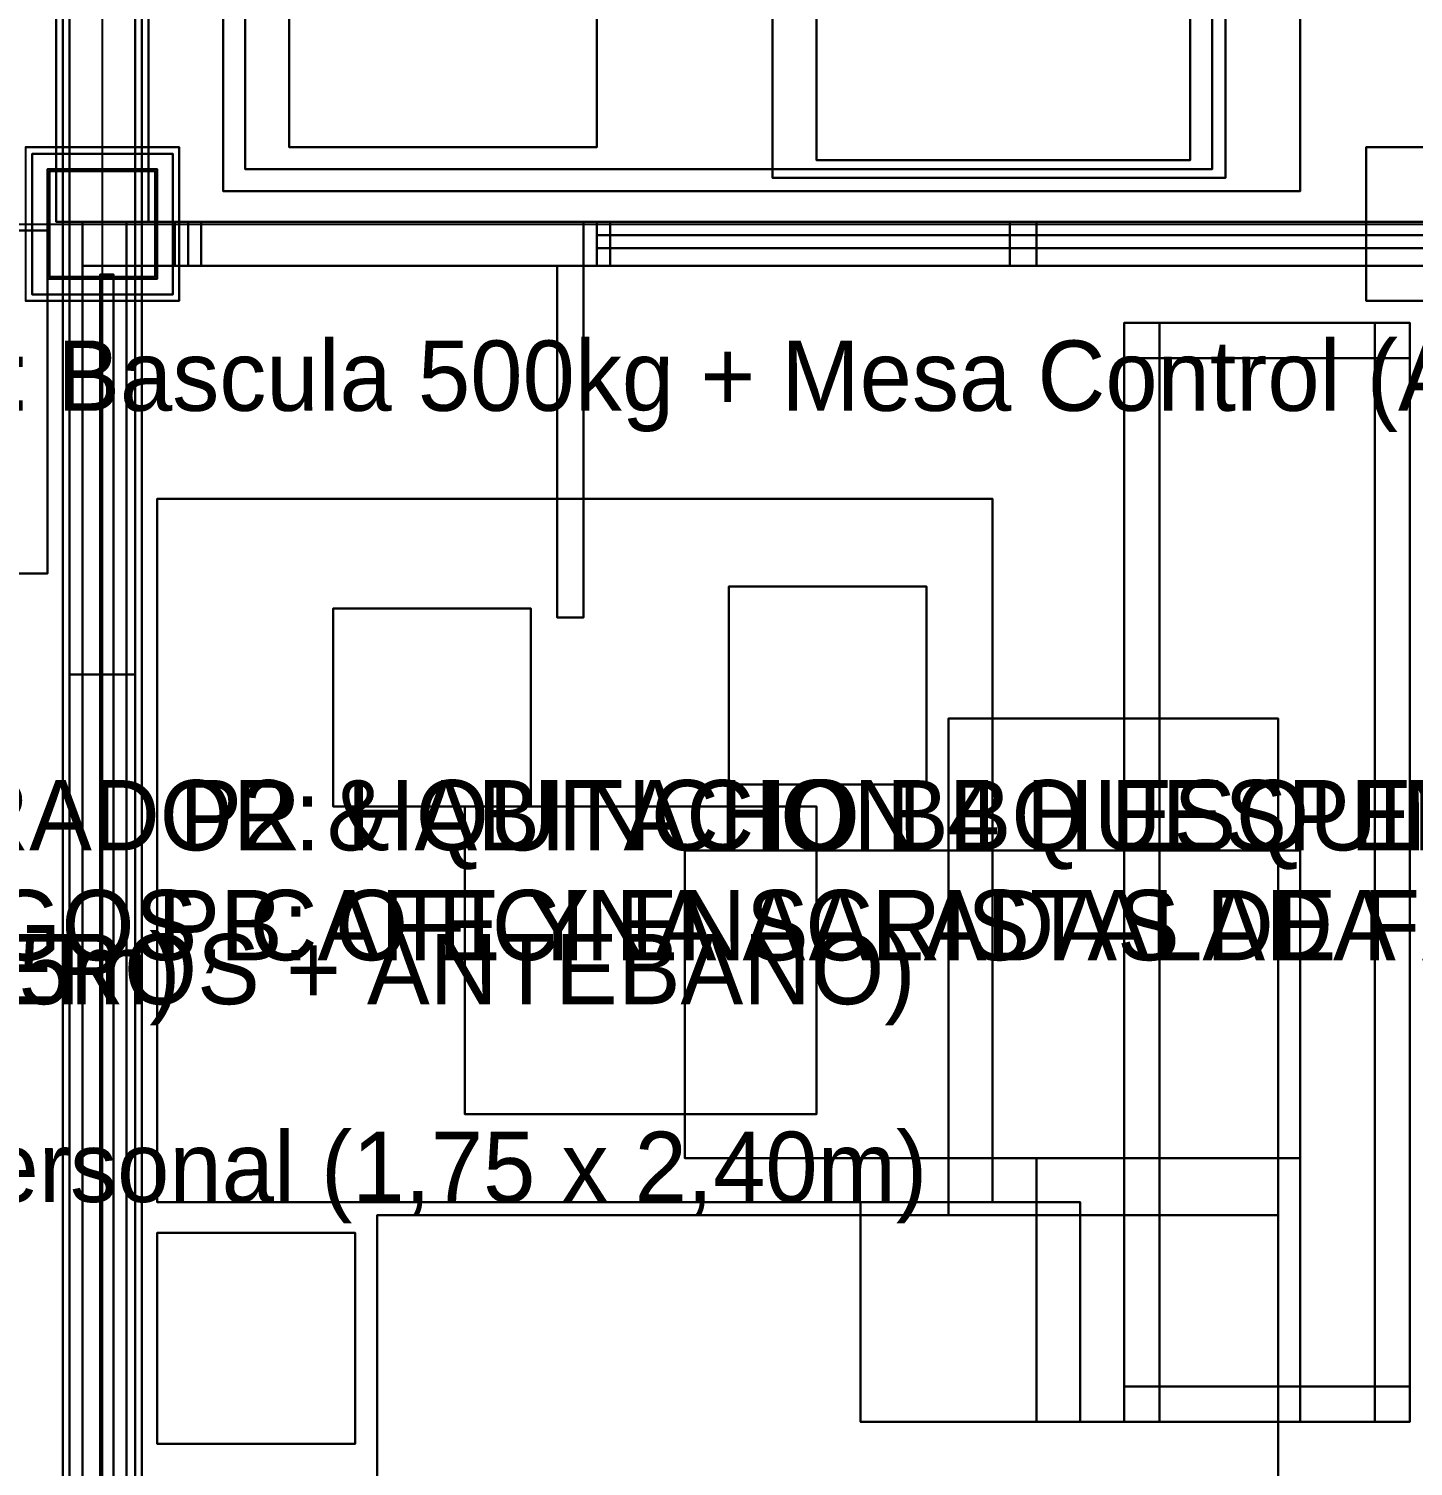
# Model space of a CAD drawing. Header units: metres. Extents: x -1 to 116, y -1 to 42.
# Drawn here: x 5.758 to 8.907, y 3.749 to 7.019 of the extents above; entities that cross this region are included whole.
import ezdxf

# ---------------------------------------------------------------- set-up
doc = ezdxf.new("R2010")
doc.units = ezdxf.units.M
for name, color, linetype in [('CARPINTERIA_RUSTICA_3D', 8, 'CONTINUOUS'), ('COLUMNAS_3D', 1, 'CONTINUOUS'), ('CUBIERTA_CHALET_3D', 9, 'CONTINUOUS'), ('EJES_ESTRUCTURALES', 1, 'CONTINUOUS'), ('LOSA_PISO_3D', 8, 'CONTINUOUS'), ('P2_COLUMNAS_3D', 1, 'CONTINUOUS'), ('P2_LOSA_PISO_3D', 8, 'CONTINUOUS'), ('P2_MOBILIARIO_SOCIAL_3D', 34, 'CONTINUOUS'), ('P2_MUROS_INT_3D', 6, 'CONTINUOUS'), ('P2_ROTULOS', 6, 'CONTINUOUS'), ('P3_COLUMNAS_METAL_NEGRO_3D', 8, 'CONTINUOUS'), ('P3_LOSA_STEELDECK_3D', 8, 'CONTINUOUS'), ('P3_MOBILIARIO_PRIVADO_3D', 34, 'CONTINUOUS'), ('P3_ROTULOS', 5, 'CONTINUOUS'), ('PB_MOBILIARIO_COMERCIAL_3D', 34, 'CONTINUOUS'), ('PB_MOBILIARIO_OFICINA_3D', 34, 'CONTINUOUS'), ('PB_TIMBER_FRAME_3D', 30, 'CONTINUOUS'), ('ROTULOS_TEXTO', 2, 'CONTINUOUS'), ('SOTANO_BODEGA_EQUIP_3D', 7, 'CONTINUOUS'), ('SOTANO_COLUMNAS_3D', 1, 'CONTINUOUS'), ('SOTANO_LOSA_3D', 8, 'CONTINUOUS'), ('SOTANO_ROTULOS', 4, 'CONTINUOUS')]:
    doc.layers.add(name, color=color, linetype=linetype)

msp = doc.modelspace()

# ---------------------------------------------------------------- linework, layer by layer
at = {"layer": 'CARPINTERIA_RUSTICA_3D', "color": 4}
for points in [[(7.05, 6.52, 0.9), (8.98, 6.52, 0.9), (8.98, 6.55, 0.9), (7.05, 6.55, 0.9)], [(7.05, 6.52, 2.2), (8.98, 6.52, 2.2), (8.98, 6.55, 2.2), (7.05, 6.55, 2.2)], [(7.05, 6.55, 0.9), (8.98, 6.55, 0.9), (8.98, 6.55, 2.2), (7.05, 6.55, 2.2)], [(7.05, 6.52, 0.9), (7.05, 6.55, 0.9), (7.05, 6.55, 2.2), (7.05, 6.52, 2.2)], [(7.05, 6.52, 0.9), (8.98, 6.52, 0.9), (8.98, 6.52, 2.2), (7.05, 6.52, 2.2)], [(6.96, 5.68, 0.03), (7.02, 5.68, 0.03), (7.02, 6.48, 0.03), (6.96, 6.48, 0.03)], [(6.96, 5.68, 2.16), (7.02, 5.68, 2.16), (7.02, 6.48, 2.16), (6.96, 6.48, 2.16)], [(6.96, 6.48, 0.03), (7.02, 6.48, 0.03), (7.02, 6.48, 2.16), (6.96, 6.48, 2.16)], [(6.96, 5.68, 0.03), (6.96, 6.48, 0.03), (6.96, 6.48, 2.16), (6.96, 5.68, 2.16)], [(7.02, 5.68, 0.03), (7.02, 6.48, 0.03), (7.02, 6.48, 2.16), (7.02, 5.68, 2.16)], [(5.92, 3.2, 0.9), (5.95, 3.2, 0.9), (5.95, 6.46, 0.9), (5.92, 6.46, 0.9)], [(5.92, 3.2, 2.2), (5.95, 3.2, 2.2), (5.95, 6.46, 2.2), (5.92, 6.46, 2.2)], [(5.92, 6.46, 0.9), (5.95, 6.46, 0.9), (5.95, 6.46, 2.2), (5.92, 6.46, 2.2)], [(5.92, 3.2, 0.9), (5.92, 6.46, 0.9), (5.92, 6.46, 2.2), (5.92, 3.2, 2.2)], [(5.95, 3.2, 0.9), (5.95, 6.46, 0.9), (5.95, 6.46, 2.2), (5.95, 3.2, 2.2)], [(6.96, 5.68, 0.03), (7.02, 5.68, 0.03), (7.02, 5.68, 2.16), (6.96, 5.68, 2.16)]]:
    msp.add_3dface(points, dxfattribs=at)
at = {"layer": 'COLUMNAS_3D', "color": 1}
for points in [[(5.8, 6.45), (6.05, 6.45), (6.05, 6.7), (5.8, 6.7)], [(5.8, 6.45, 2.85), (6.05, 6.45, 2.85), (6.05, 6.7, 2.85), (5.8, 6.7, 2.85)], [(5.8, 6.7), (6.05, 6.7), (6.05, 6.7, 2.85), (5.8, 6.7, 2.85)], [(5.8, 6.45), (5.8, 6.7), (5.8, 6.7, 2.85), (5.8, 6.45, 2.85)], [(6.05, 6.45), (6.05, 6.7), (6.05, 6.7, 2.85), (6.05, 6.45, 2.85)], [(5.8, 6.45), (6.05, 6.45), (6.05, 6.45, 2.85), (5.8, 6.45, 2.85)]]:
    msp.add_3dface(points, dxfattribs=at)
at = {"layer": 'CUBIERTA_CHALET_3D', "color": 9}
for points in [[(5.55, 2, 11.262), (10.1, 2, 8.4189), (10.1, 24.71, 8.4189), (5.55, 24.71, 11.262)], [(5.55, 2, 11.442), (10.1, 2, 8.5989), (10.1, 24.71, 8.5989), (5.55, 24.71, 11.442)]]:
    msp.add_3dface(points, dxfattribs=at)
at = {"layer": 'EJES_ESTRUCTURALES', "color": 1}
for p, q in [((5.925, 1.8), (5.925, 25.51)), ((-0.6, 6.575), (10.4, 6.575))]:
    msp.add_line(p, q, dxfattribs=at)
at = {"layer": 'LOSA_PISO_3D', "color": 8}
for points in [[(0.15, 3, -0.15), (9.15, 3, -0.15), (9.15, 7.4, -0.15), (0.15, 7.4, -0.15)], [(0.15, 3), (9.15, 3), (9.15, 7.4), (0.15, 7.4)]]:
    msp.add_3dface(points, dxfattribs=at)
at = {"layer": 'P2_COLUMNAS_3D', "color": 1}
for points in [[(5.8, 6.45, 3), (6.05, 6.45, 3), (6.05, 6.7, 3), (5.8, 6.7, 3)], [(5.8, 6.45, 5.85), (6.05, 6.45, 5.85), (6.05, 6.7, 5.85), (5.8, 6.7, 5.85)], [(5.8, 6.7, 3), (6.05, 6.7, 3), (6.05, 6.7, 5.85), (5.8, 6.7, 5.85)], [(5.8, 6.45, 3), (5.8, 6.7, 3), (5.8, 6.7, 5.85), (5.8, 6.45, 5.85)], [(6.05, 6.45, 3), (6.05, 6.7, 3), (6.05, 6.7, 5.85), (6.05, 6.45, 5.85)], [(5.8, 6.45, 3), (6.05, 6.45, 3), (6.05, 6.45, 5.85), (5.8, 6.45, 5.85)]]:
    msp.add_3dface(points, dxfattribs=at)
at = {"layer": 'P2_LOSA_PISO_3D', "color": 8}
for points in [[(0.15, 3, 2.85), (9.15, 3, 2.85), (9.15, 7.4, 2.85), (0.15, 7.4, 2.85)], [(0.15, 3, 3), (9.15, 3, 3), (9.15, 7.4, 3), (0.15, 7.4, 3)]]:
    msp.add_3dface(points, dxfattribs=at)
at = {"layer": 'P2_MOBILIARIO_SOCIAL_3D', "color": 34}
for points in [[(6.25, 6.7, 3), (8.45, 6.7, 3), (8.45, 7.28, 3), (6.25, 7.28, 3)], [(6.25, 6.7, 5.25), (8.45, 6.7, 5.25), (8.45, 7.28, 5.25), (6.25, 7.28, 5.25)], [(6.25, 6.7, 3), (6.25, 7.28, 3), (6.25, 7.28, 5.25), (6.25, 6.7, 5.25)], [(8.45, 6.7, 3), (8.45, 7.28, 3), (8.45, 7.28, 5.25), (8.45, 6.7, 5.25)], [(6.25, 6.7, 3), (8.45, 6.7, 3), (8.45, 6.7, 5.25), (6.25, 6.7, 5.25)], [(6.05, 4.35, 3), (7.95, 4.35, 3), (7.95, 5.95, 3), (6.05, 5.95, 3)], [(6.05, 4.35, 3.56), (7.95, 4.35, 3.56), (7.95, 5.95, 3.56), (6.05, 5.95, 3.56)], [(6.05, 5.95, 3), (7.95, 5.95, 3), (7.95, 5.95, 3.56), (6.05, 5.95, 3.56)], [(6.05, 4.35, 3), (6.05, 5.95, 3), (6.05, 5.95, 3.56), (6.05, 4.35, 3.56)], [(7.95, 4.35, 3), (7.95, 5.95, 3), (7.95, 5.95, 3.56), (7.95, 4.35, 3.56)], [(6.05, 4.35, 3), (7.95, 4.35, 3), (7.95, 4.35, 3.56), (6.05, 4.35, 3.56)], [(6.05, 3.8, 3), (6.5, 3.8, 3), (6.5, 4.28, 3), (6.05, 4.28, 3)], [(6.05, 3.8, 3.52), (6.5, 3.8, 3.52), (6.5, 4.28, 3.52), (6.05, 4.28, 3.52)], [(6.05, 4.28, 3), (6.5, 4.28, 3), (6.5, 4.28, 3.52), (6.05, 4.28, 3.52)], [(6.05, 3.8, 3), (6.05, 4.28, 3), (6.05, 4.28, 3.52), (6.05, 3.8, 3.52)], [(6.5, 3.8, 3), (6.5, 4.28, 3), (6.5, 4.28, 3.52), (6.5, 3.8, 3.52)], [(6.05, 3.8, 3), (6.5, 3.8, 3), (6.5, 3.8, 3.52), (6.05, 3.8, 3.52)]]:
    msp.add_3dface(points, dxfattribs=at)
at = {"layer": 'P2_MUROS_INT_3D', "color": 6}
for points in [[(5.85, 6.4, 3), (6, 6.4, 3), (6, 8.25, 3), (5.85, 8.25, 3)], [(5.85, 6.4, 5.85), (6, 6.4, 5.85), (6, 8.25, 5.85), (5.85, 8.25, 5.85)], [(5.85, 6.4, 3), (5.85, 8.25, 3), (5.85, 8.25, 5.85), (5.85, 6.4, 5.85)], [(6, 6.4, 3), (6, 8.25, 3), (6, 8.25, 5.85), (6, 6.4, 5.85)], [(5.85, 5.55, 5.1), (6, 5.55, 5.1), (6, 6.4, 5.1), (5.85, 6.4, 5.1)], [(5.85, 5.55, 5.85), (6, 5.55, 5.85), (6, 6.4, 5.85), (5.85, 6.4, 5.85)], [(5.85, 6.4, 5.1), (6, 6.4, 5.1), (6, 6.4, 5.85), (5.85, 6.4, 5.85)], [(5.85, 5.55, 5.1), (5.85, 6.4, 5.1), (5.85, 6.4, 5.85), (5.85, 5.55, 5.85)], [(5.85, 6.4, 3), (6, 6.4, 3), (6, 6.4, 5.85), (5.85, 6.4, 5.85)], [(6, 5.55, 5.1), (6, 6.4, 5.1), (6, 6.4, 5.85), (6, 5.55, 5.85)], [(5.85, 3.15, 3), (6, 3.15, 3), (6, 5.55, 3), (5.85, 5.55, 3)], [(5.85, 3.15, 5.85), (6, 3.15, 5.85), (6, 5.55, 5.85), (5.85, 5.55, 5.85)], [(5.85, 5.55, 3), (6, 5.55, 3), (6, 5.55, 5.85), (5.85, 5.55, 5.85)], [(5.85, 3.15, 3), (5.85, 5.55, 3), (5.85, 5.55, 5.85), (5.85, 3.15, 5.85)], [(5.85, 5.55, 5.1), (6, 5.55, 5.1), (6, 5.55, 5.85), (5.85, 5.55, 5.85)], [(6, 3.15, 3), (6, 5.55, 3), (6, 5.55, 5.85), (6, 3.15, 5.85)]]:
    msp.add_3dface(points, dxfattribs=at)
at = {"layer": 'P3_COLUMNAS_METAL_NEGRO_3D', "color": 8}
for points in [[(5.835, 3.15, 5.8), (6.015, 3.15, 5.8), (6.015, 24.71, 5.8), (5.835, 24.71, 5.8)], [(5.835, 3.15, 5.85), (6.015, 3.15, 5.85), (6.015, 24.71, 5.85), (5.835, 24.71, 5.85)], [(5.835, 3.15, 5.8), (5.835, 24.71, 5.8), (5.835, 24.71, 5.85), (5.835, 3.15, 5.85)], [(6.015, 3.15, 5.8), (6.015, 24.71, 5.8), (6.015, 24.71, 5.85), (6.015, 3.15, 5.85)], [(5.765, 6.415, 6), (6.085, 6.415, 6), (6.085, 6.735, 6), (5.765, 6.735, 6)], [(5.765, 6.415, 6.03), (6.085, 6.415, 6.03), (6.085, 6.735, 6.03), (5.765, 6.735, 6.03)], [(5.765, 6.735, 6), (6.085, 6.735, 6), (6.085, 6.735, 6.03), (5.765, 6.735, 6.03)], [(5.765, 6.415, 6), (5.765, 6.735, 6), (5.765, 6.735, 6.03), (5.765, 6.415, 6.03)], [(6.085, 6.415, 6), (6.085, 6.735, 6), (6.085, 6.735, 6.03), (6.085, 6.415, 6.03)], [(5.805, 6.455, 6), (6.045, 6.455, 6), (6.045, 6.695, 6), (5.805, 6.695, 6)], [(5.805, 6.455, 8.85), (6.045, 6.455, 8.85), (6.045, 6.695, 8.85), (5.805, 6.695, 8.85)], [(5.805, 6.695, 6), (6.045, 6.695, 6), (6.045, 6.695, 8.85), (5.805, 6.695, 8.85)], [(5.805, 6.455, 6), (5.805, 6.695, 6), (5.805, 6.695, 8.85), (5.805, 6.455, 8.85)], [(6.045, 6.455, 6), (6.045, 6.695, 6), (6.045, 6.695, 8.85), (6.045, 6.455, 8.85)], [(5.805, 6.455, 6), (6.045, 6.455, 6), (6.045, 6.455, 8.85), (5.805, 6.455, 8.85)], [(5.765, 6.415, 6), (6.085, 6.415, 6), (6.085, 6.415, 6.03), (5.765, 6.415, 6.03)]]:
    msp.add_3dface(points, dxfattribs=at)
at = {"layer": 'P3_LOSA_STEELDECK_3D', "color": 8}
for points in [[(0.15, 3, 5.85), (9.15, 3, 5.85), (9.15, 7.4, 5.85), (0.15, 7.4, 5.85)], [(0.15, 3, 6), (9.15, 3, 6), (9.15, 7.4, 6), (0.15, 7.4, 6)]]:
    msp.add_3dface(points, dxfattribs=at)
at = {"layer": 'P3_MOBILIARIO_PRIVADO_3D', "color": 8}
for points in [[(6.2, 6.65, 6), (8.65, 6.65, 6), (8.65, 7.28, 6), (6.2, 7.28, 6)], [(6.2, 6.65, 6.92), (8.65, 6.65, 6.92), (8.65, 7.28, 6.92), (6.2, 7.28, 6.92)], [(6.2, 6.65, 6), (6.2, 7.28, 6), (6.2, 7.28, 6.92), (6.2, 6.65, 6.92)], [(8.65, 6.65, 6), (8.65, 7.28, 6), (8.65, 7.28, 6.92), (8.65, 6.65, 6.92)], [(7.45, 6.68, 6.92), (8.48, 6.68, 6.92), (8.48, 7.25, 6.92), (7.45, 7.25, 6.92)], [(7.45, 6.68, 7.15), (8.48, 6.68, 7.15), (8.48, 7.25, 7.15), (7.45, 7.25, 7.15)], [(7.45, 6.68, 6.92), (7.45, 7.25, 6.92), (7.45, 7.25, 7.15), (7.45, 6.68, 7.15)], [(7.55, 6.72, 7.85), (8.4, 6.72, 7.85), (8.4, 7.26, 7.85), (7.55, 7.26, 7.85)], [(7.55, 6.72, 8.45), (8.4, 6.72, 8.45), (8.4, 7.26, 8.45), (7.55, 7.26, 8.45)], [(7.55, 6.72, 7.85), (7.55, 7.26, 7.85), (7.55, 7.26, 8.45), (7.55, 6.72, 8.45)], [(8.4, 6.72, 7.85), (8.4, 7.26, 7.85), (8.4, 7.26, 8.45), (8.4, 6.72, 8.45)], [(8.48, 6.68, 6.92), (8.48, 7.25, 6.92), (8.48, 7.25, 7.15), (8.48, 6.68, 7.15)], [(7.55, 6.72, 7.85), (8.4, 6.72, 7.85), (8.4, 6.72, 8.45), (7.55, 6.72, 8.45)], [(7.45, 6.68, 6.92), (8.48, 6.68, 6.92), (8.48, 6.68, 7.15), (7.45, 6.68, 7.15)], [(6.2, 6.65, 6), (8.65, 6.65, 6), (8.65, 6.65, 6.92), (6.2, 6.65, 6.92)]]:
    msp.add_3dface(points, dxfattribs=at)
at = {"layer": 'P3_MOBILIARIO_PRIVADO_3D', "color": 7}
for points in [[(6.35, 6.75, 6.92), (7.05, 6.75, 6.92), (7.05, 7.18, 6.92), (6.35, 7.18, 6.92)], [(6.35, 6.75, 6.96), (7.05, 6.75, 6.96), (7.05, 7.18, 6.96), (6.35, 7.18, 6.96)], [(6.35, 6.75, 6.92), (6.35, 7.18, 6.92), (6.35, 7.18, 6.96), (6.35, 6.75, 6.96)], [(7.05, 6.75, 6.92), (7.05, 7.18, 6.92), (7.05, 7.18, 6.96), (7.05, 6.75, 6.96)], [(6.35, 6.75, 6.92), (7.05, 6.75, 6.92), (7.05, 6.75, 6.96), (6.35, 6.75, 6.96)]]:
    msp.add_3dface(points, dxfattribs=at)
at = {"layer": 'P3_MOBILIARIO_PRIVADO_3D', "color": 30}
for points in [[(7.85, 4.32, 6), (8.6, 4.32, 6), (8.6, 5.45, 6), (7.85, 5.45, 6)], [(7.85, 4.32, 6.42), (8.6, 4.32, 6.42), (8.6, 5.45, 6.42), (7.85, 5.45, 6.42)], [(7.85, 5.45, 6), (8.6, 5.45, 6), (8.6, 5.45, 6.42), (7.85, 5.45, 6.42)], [(7.85, 4.32, 6), (7.85, 5.45, 6), (7.85, 5.45, 6.42), (7.85, 4.32, 6.42)], [(8.6, 4.32, 6), (8.6, 5.45, 6), (8.6, 5.45, 6.42), (8.6, 4.32, 6.42)], [(6.55, 3.55, 6), (8.6, 3.55, 6), (8.6, 4.32, 6), (6.55, 4.32, 6)], [(6.55, 3.55, 6.42), (8.6, 3.55, 6.42), (8.6, 4.32, 6.42), (6.55, 4.32, 6.42)], [(6.55, 4.32, 6), (8.6, 4.32, 6), (8.6, 4.32, 6.42), (6.55, 4.32, 6.42)], [(6.55, 3.55, 6), (6.55, 4.32, 6), (6.55, 4.32, 6.42), (6.55, 3.55, 6.42)], [(7.85, 4.32, 6), (8.6, 4.32, 6), (8.6, 4.32, 6.42), (7.85, 4.32, 6.42)], [(8.6, 3.55, 6), (8.6, 4.32, 6), (8.6, 4.32, 6.42), (8.6, 3.55, 6.42)]]:
    msp.add_3dface(points, dxfattribs=at)
at = {"layer": 'P3_MOBILIARIO_PRIVADO_3D', "color": 34}
for points in [[(6.75, 4.55, 6), (7.55, 4.55, 6), (7.55, 5.25, 6), (6.75, 5.25, 6)], [(6.75, 4.55, 6.38), (7.55, 4.55, 6.38), (7.55, 5.25, 6.38), (6.75, 5.25, 6.38)], [(6.75, 5.25, 6), (7.55, 5.25, 6), (7.55, 5.25, 6.38), (6.75, 5.25, 6.38)], [(6.75, 4.55, 6), (6.75, 5.25, 6), (6.75, 5.25, 6.38), (6.75, 4.55, 6.38)], [(7.55, 4.55, 6), (7.55, 5.25, 6), (7.55, 5.25, 6.38), (7.55, 4.55, 6.38)], [(6.75, 4.55, 6), (7.55, 4.55, 6), (7.55, 4.55, 6.38), (6.75, 4.55, 6.38)]]:
    msp.add_3dface(points, dxfattribs=at)
at = {"layer": 'PB_MOBILIARIO_COMERCIAL_3D', "color": 34}
for points in [[(3.55, 5.78, 0.95), (5.8, 5.78, 0.95), (5.8, 6.56, 0.95), (3.55, 6.56, 0.95)], [(3.55, 5.78, 1.04), (5.8, 5.78, 1.04), (5.8, 6.56, 1.04), (3.55, 6.56, 1.04)], [(3.55, 6.56, 0.95), (5.8, 6.56, 0.95), (5.8, 6.56, 1.04), (3.55, 6.56, 1.04)], [(5.8, 5.78, 0.95), (5.8, 6.56, 0.95), (5.8, 6.56, 1.04), (5.8, 5.78, 1.04)], [(3.55, 5.78, 0.95), (5.8, 5.78, 0.95), (5.8, 5.78, 1.04), (3.55, 5.78, 1.04)]]:
    msp.add_3dface(points, dxfattribs=at)
at = {"layer": 'PB_MOBILIARIO_OFICINA_3D', "color": 34}
for points in [[(5.88, 6.48), (6.12, 6.48), (6.12, 6.58), (5.88, 6.58)], [(5.88, 6.48, 0.9), (6.12, 6.48, 0.9), (6.12, 6.58, 0.9), (5.88, 6.58, 0.9)], [(5.88, 6.58), (6.12, 6.58), (6.12, 6.58, 0.9), (5.88, 6.58, 0.9)], [(5.88, 6.48), (5.88, 6.58), (5.88, 6.58, 0.9), (5.88, 6.48, 0.9)], [(6.12, 6.48), (6.12, 6.58), (6.12, 6.58, 0.9), (6.12, 6.48, 0.9)], [(7.05, 6.48), (9, 6.48), (9, 6.58), (7.05, 6.58)], [(7.05, 6.48, 0.9), (9, 6.48, 0.9), (9, 6.58, 0.9), (7.05, 6.58, 0.9)], [(7.05, 6.58), (9, 6.58), (9, 6.58, 0.9), (7.05, 6.58, 0.9)], [(7.05, 6.48), (7.05, 6.58), (7.05, 6.58, 0.9), (7.05, 6.48, 0.9)], [(5.88, 6.48), (6.12, 6.48), (6.12, 6.48, 0.9), (5.88, 6.48, 0.9)], [(5.88, 3.15), (5.98, 3.15), (5.98, 6.48), (5.88, 6.48)], [(5.88, 3.15, 0.9), (5.98, 3.15, 0.9), (5.98, 6.48, 0.9), (5.88, 6.48, 0.9)], [(5.88, 6.48), (5.98, 6.48), (5.98, 6.48, 0.9), (5.88, 6.48, 0.9)], [(5.88, 3.15), (5.88, 6.48), (5.88, 6.48, 0.9), (5.88, 3.15, 0.9)], [(5.98, 3.15), (5.98, 6.48), (5.98, 6.48, 0.9), (5.98, 3.15, 0.9)], [(7.05, 6.48), (9, 6.48), (9, 6.48, 0.9), (7.05, 6.48, 0.9)], [(7.25, 4.45), (8.65, 4.45), (8.65, 5.15), (7.25, 5.15)], [(7.25, 4.45, 0.76), (8.65, 4.45, 0.76), (8.65, 5.15, 0.76), (7.25, 5.15, 0.76)], [(7.25, 5.15), (8.65, 5.15), (8.65, 5.15, 0.76), (7.25, 5.15, 0.76)], [(7.25, 4.45), (7.25, 5.15), (7.25, 5.15, 0.76), (7.25, 4.45, 0.76)], [(8.65, 4.45), (8.65, 5.15), (8.65, 5.15, 0.76), (8.65, 4.45, 0.76)], [(7.25, 4.45), (8.65, 4.45), (8.65, 4.45, 0.76), (7.25, 4.45, 0.76)], [(8.05, 3.85), (8.65, 3.85), (8.65, 4.45), (8.05, 4.45)], [(8.05, 3.85, 0.76), (8.65, 3.85, 0.76), (8.65, 4.45, 0.76), (8.05, 4.45, 0.76)], [(8.05, 4.45), (8.65, 4.45), (8.65, 4.45, 0.76), (8.05, 4.45, 0.76)], [(8.05, 3.85), (8.05, 4.45), (8.05, 4.45, 0.76), (8.05, 3.85, 0.76)], [(8.65, 3.85), (8.65, 4.45), (8.65, 4.45, 0.76), (8.65, 3.85, 0.76)], [(8.05, 3.85), (8.65, 3.85), (8.65, 3.85, 0.76), (8.05, 3.85, 0.76)]]:
    msp.add_3dface(points, dxfattribs=at)
at = {"layer": 'PB_MOBILIARIO_OFICINA_3D', "color": 8}
for points in [[(5.88, 6.48, 2.2), (9, 6.48, 2.2), (9, 6.58, 2.2), (5.88, 6.58, 2.2)], [(5.88, 6.48, 2.85), (9, 6.48, 2.85), (9, 6.58, 2.85), (5.88, 6.58, 2.85)], [(5.88, 6.58, 2.2), (9, 6.58, 2.2), (9, 6.58, 2.85), (5.88, 6.58, 2.85)], [(5.88, 6.48, 2.2), (5.88, 6.58, 2.2), (5.88, 6.58, 2.85), (5.88, 6.48, 2.85)], [(5.88, 3.15, 2.2), (5.98, 3.15, 2.2), (5.98, 6.58, 2.2), (5.88, 6.58, 2.2)], [(5.88, 3.15, 2.85), (5.98, 3.15, 2.85), (5.98, 6.58, 2.85), (5.88, 6.58, 2.85)], [(5.88, 6.58, 2.2), (5.98, 6.58, 2.2), (5.98, 6.58, 2.85), (5.88, 6.58, 2.85)], [(5.88, 3.15, 2.2), (5.88, 6.58, 2.2), (5.88, 6.58, 2.85), (5.88, 3.15, 2.85)], [(5.98, 3.15, 2.2), (5.98, 6.58, 2.2), (5.98, 6.58, 2.85), (5.98, 3.15, 2.85)], [(6.09, 6.48), (6.15, 6.48), (6.15, 6.58), (6.09, 6.58)], [(6.09, 6.48, 2.2), (6.15, 6.48, 2.2), (6.15, 6.58, 2.2), (6.09, 6.58, 2.2)], [(6.09, 6.58), (6.15, 6.58), (6.15, 6.58, 2.2), (6.09, 6.58, 2.2)], [(6.09, 6.48), (6.09, 6.58), (6.09, 6.58, 2.2), (6.09, 6.48, 2.2)], [(6.15, 6.48), (6.15, 6.58), (6.15, 6.58, 2.2), (6.15, 6.48, 2.2)], [(7.02, 6.48), (7.08, 6.48), (7.08, 6.58), (7.02, 6.58)], [(7.02, 6.48, 2.2), (7.08, 6.48, 2.2), (7.08, 6.58, 2.2), (7.02, 6.58, 2.2)], [(7.02, 6.58), (7.08, 6.58), (7.08, 6.58, 2.2), (7.02, 6.58, 2.2)], [(7.02, 6.48), (7.02, 6.58), (7.02, 6.58, 2.2), (7.02, 6.48, 2.2)], [(7.08, 6.48), (7.08, 6.58), (7.08, 6.58, 2.2), (7.08, 6.48, 2.2)], [(7.99, 6.48), (8.05, 6.48), (8.05, 6.58), (7.99, 6.58)], [(7.99, 6.48, 2.2), (8.05, 6.48, 2.2), (8.05, 6.58, 2.2), (7.99, 6.58, 2.2)], [(7.99, 6.58), (8.05, 6.58), (8.05, 6.58, 2.2), (7.99, 6.58, 2.2)], [(7.99, 6.48), (7.99, 6.58), (7.99, 6.58, 2.2), (7.99, 6.48, 2.2)], [(8.05, 6.48), (8.05, 6.58), (8.05, 6.58, 2.2), (8.05, 6.48, 2.2)], [(5.88, 6.48, 2.2), (9, 6.48, 2.2), (9, 6.48, 2.85), (5.88, 6.48, 2.85)], [(6.09, 6.48), (6.15, 6.48), (6.15, 6.48, 2.2), (6.09, 6.48, 2.2)], [(7.02, 6.48), (7.08, 6.48), (7.08, 6.48, 2.2), (7.02, 6.48, 2.2)], [(7.99, 6.48), (8.05, 6.48), (8.05, 6.48, 2.2), (7.99, 6.48, 2.2)], [(7.65, 3.85), (8.15, 3.85), (8.15, 4.35), (7.65, 4.35)], [(7.65, 3.85, 0.95), (8.15, 3.85, 0.95), (8.15, 4.35, 0.95), (7.65, 4.35, 0.95)], [(7.65, 4.35), (8.15, 4.35), (8.15, 4.35, 0.95), (7.65, 4.35, 0.95)], [(7.65, 3.85), (7.65, 4.35), (7.65, 4.35, 0.95), (7.65, 3.85, 0.95)], [(8.15, 3.85), (8.15, 4.35), (8.15, 4.35, 0.95), (8.15, 3.85, 0.95)], [(7.65, 3.85), (8.15, 3.85), (8.15, 3.85, 0.95), (7.65, 3.85, 0.95)]]:
    msp.add_3dface(points, dxfattribs=at)
at = {"layer": 'PB_MOBILIARIO_OFICINA_3D', "color": 30}
for points in [[(7.35, 5.3), (7.8, 5.3), (7.8, 5.75), (7.35, 5.75)], [(7.35, 5.3, 0.8), (7.8, 5.3, 0.8), (7.8, 5.75, 0.8), (7.35, 5.75, 0.8)], [(7.35, 5.75), (7.8, 5.75), (7.8, 5.75, 0.8), (7.35, 5.75, 0.8)], [(7.35, 5.3), (7.35, 5.75), (7.35, 5.75, 0.8), (7.35, 5.3, 0.8)], [(7.8, 5.3), (7.8, 5.75), (7.8, 5.75, 0.8), (7.8, 5.3, 0.8)], [(6.45, 5.25), (6.9, 5.25), (6.9, 5.7), (6.45, 5.7)], [(6.45, 5.25, 0.8), (6.9, 5.25, 0.8), (6.9, 5.7, 0.8), (6.45, 5.7, 0.8)], [(6.45, 5.7), (6.9, 5.7), (6.9, 5.7, 0.8), (6.45, 5.7, 0.8)], [(6.45, 5.25), (6.45, 5.7), (6.45, 5.7, 0.8), (6.45, 5.25, 0.8)], [(6.9, 5.25), (6.9, 5.7), (6.9, 5.7, 0.8), (6.9, 5.25, 0.8)], [(7.35, 5.3), (7.8, 5.3), (7.8, 5.3, 0.8), (7.35, 5.3, 0.8)], [(6.45, 5.25), (6.9, 5.25), (6.9, 5.25, 0.8), (6.45, 5.25, 0.8)]]:
    msp.add_3dface(points, dxfattribs=at)
at = {"layer": 'PB_TIMBER_FRAME_3D', "color": 34}
for points in [[(5.82, 6.58, 2.65), (6.03, 6.58, 2.65), (6.03, 24.56, 2.65), (5.82, 24.56, 2.65)], [(5.82, 6.58, 2.85), (6.03, 6.58, 2.85), (6.03, 24.56, 2.85), (5.82, 24.56, 2.85)], [(5.82, 6.58, 2.65), (5.82, 24.56, 2.65), (5.82, 24.56, 2.85), (5.82, 6.58, 2.85)], [(6.03, 6.58, 2.65), (6.03, 24.56, 2.65), (6.03, 24.56, 2.85), (6.03, 6.58, 2.85)], [(5.82, 6.58, 2.65), (6.03, 6.58, 2.65), (6.03, 6.58, 2.85), (5.82, 6.58, 2.85)]]:
    msp.add_3dface(points, dxfattribs=at)
at = {"layer": 'SOTANO_BODEGA_EQUIP_3D', "color": 8}
for points in [[(8.25, 6.27, -2.55), (8.33, 6.27, -2.55), (8.33, 6.35, -2.55), (8.25, 6.35, -2.55)], [(8.25, 6.27, -0.97), (8.33, 6.27, -0.97), (8.33, 6.35, -0.97), (8.25, 6.35, -0.97)], [(8.25, 6.35, -2.55), (8.33, 6.35, -2.55), (8.33, 6.35, -0.97), (8.25, 6.35, -0.97)], [(8.25, 6.27, -2.55), (8.25, 6.35, -2.55), (8.25, 6.35, -0.97), (8.25, 6.27, -0.97)], [(8.33, 6.27, -2.55), (8.33, 6.35, -2.55), (8.33, 6.35, -0.97), (8.33, 6.27, -0.97)], [(8.82, 6.27, -2.55), (8.9, 6.27, -2.55), (8.9, 6.35, -2.55), (8.82, 6.35, -2.55)], [(8.82, 6.27, -0.97), (8.9, 6.27, -0.97), (8.9, 6.35, -0.97), (8.82, 6.35, -0.97)], [(8.82, 6.35, -2.55), (8.9, 6.35, -2.55), (8.9, 6.35, -0.97), (8.82, 6.35, -0.97)], [(8.82, 6.27, -2.55), (8.82, 6.35, -2.55), (8.82, 6.35, -0.97), (8.82, 6.27, -0.97)], [(8.9, 6.27, -2.55), (8.9, 6.35, -2.55), (8.9, 6.35, -0.97), (8.9, 6.27, -0.97)], [(8.25, 6.27, -2.55), (8.33, 6.27, -2.55), (8.33, 6.27, -0.97), (8.25, 6.27, -0.97)], [(8.82, 6.27, -2.55), (8.9, 6.27, -2.55), (8.9, 6.27, -0.97), (8.82, 6.27, -0.97)], [(8.25, 3.85, -2.55), (8.33, 3.85, -2.55), (8.33, 3.93, -2.55), (8.25, 3.93, -2.55)], [(8.25, 3.85, -0.97), (8.33, 3.85, -0.97), (8.33, 3.93, -0.97), (8.25, 3.93, -0.97)], [(8.25, 3.93, -2.55), (8.33, 3.93, -2.55), (8.33, 3.93, -0.97), (8.25, 3.93, -0.97)], [(8.25, 3.85, -2.55), (8.25, 3.93, -2.55), (8.25, 3.93, -0.97), (8.25, 3.85, -0.97)], [(8.33, 3.85, -2.55), (8.33, 3.93, -2.55), (8.33, 3.93, -0.97), (8.33, 3.85, -0.97)], [(8.82, 3.85, -2.55), (8.9, 3.85, -2.55), (8.9, 3.93, -2.55), (8.82, 3.93, -2.55)], [(8.82, 3.85, -0.97), (8.9, 3.85, -0.97), (8.9, 3.93, -0.97), (8.82, 3.93, -0.97)], [(8.82, 3.93, -2.55), (8.9, 3.93, -2.55), (8.9, 3.93, -0.97), (8.82, 3.93, -0.97)], [(8.82, 3.85, -2.55), (8.82, 3.93, -2.55), (8.82, 3.93, -0.97), (8.82, 3.85, -0.97)], [(8.9, 3.85, -2.55), (8.9, 3.93, -2.55), (8.9, 3.93, -0.97), (8.9, 3.85, -0.97)], [(8.25, 3.85, -2.55), (8.33, 3.85, -2.55), (8.33, 3.85, -0.97), (8.25, 3.85, -0.97)], [(8.82, 3.85, -2.55), (8.9, 3.85, -2.55), (8.9, 3.85, -0.97), (8.82, 3.85, -0.97)]]:
    msp.add_3dface(points, dxfattribs=at)
at = {"layer": 'SOTANO_BODEGA_EQUIP_3D', "color": 34}
for points in [[(8.25, 3.85, -2.37), (8.9, 3.85, -2.37), (8.9, 6.35, -2.37), (8.25, 6.35, -2.37)], [(8.25, 3.85, -2.31), (8.9, 3.85, -2.31), (8.9, 6.35, -2.31), (8.25, 6.35, -2.31)], [(8.25, 6.35, -2.37), (8.9, 6.35, -2.37), (8.9, 6.35, -2.31), (8.25, 6.35, -2.31)], [(8.25, 3.85, -2.37), (8.25, 6.35, -2.37), (8.25, 6.35, -2.31), (8.25, 3.85, -2.31)], [(8.25, 3.85, -1.83), (8.9, 3.85, -1.83), (8.9, 6.35, -1.83), (8.25, 6.35, -1.83)], [(8.25, 3.85, -1.77), (8.9, 3.85, -1.77), (8.9, 6.35, -1.77), (8.25, 6.35, -1.77)], [(8.25, 6.35, -1.83), (8.9, 6.35, -1.83), (8.9, 6.35, -1.77), (8.25, 6.35, -1.77)], [(8.25, 3.85, -1.83), (8.25, 6.35, -1.83), (8.25, 6.35, -1.77), (8.25, 3.85, -1.77)], [(8.25, 3.85, -1.29), (8.9, 3.85, -1.29), (8.9, 6.35, -1.29), (8.25, 6.35, -1.29)], [(8.25, 3.85, -1.23), (8.9, 3.85, -1.23), (8.9, 6.35, -1.23), (8.25, 6.35, -1.23)], [(8.25, 6.35, -1.29), (8.9, 6.35, -1.29), (8.9, 6.35, -1.23), (8.25, 6.35, -1.23)], [(8.25, 3.85, -1.29), (8.25, 6.35, -1.29), (8.25, 6.35, -1.23), (8.25, 3.85, -1.23)], [(8.9, 3.85, -2.37), (8.9, 6.35, -2.37), (8.9, 6.35, -2.31), (8.9, 3.85, -2.31)], [(8.9, 3.85, -1.83), (8.9, 6.35, -1.83), (8.9, 6.35, -1.77), (8.9, 3.85, -1.77)], [(8.9, 3.85, -1.29), (8.9, 6.35, -1.29), (8.9, 6.35, -1.23), (8.9, 3.85, -1.23)], [(8.25, 3.85, -2.37), (8.9, 3.85, -2.37), (8.9, 3.85, -2.31), (8.25, 3.85, -2.31)], [(8.25, 3.85, -1.83), (8.9, 3.85, -1.83), (8.9, 3.85, -1.77), (8.25, 3.85, -1.77)], [(8.25, 3.85, -1.29), (8.9, 3.85, -1.29), (8.9, 3.85, -1.23), (8.25, 3.85, -1.23)]]:
    msp.add_3dface(points, dxfattribs=at)
at = {"layer": 'SOTANO_BODEGA_EQUIP_3D', "color": 2}
for points in [[(8.33, 3.93, -2.31), (8.82, 3.93, -2.31), (8.82, 6.27, -2.31), (8.33, 6.27, -2.31)], [(8.33, 3.93, -2.03), (8.82, 3.93, -2.03), (8.82, 6.27, -2.03), (8.33, 6.27, -2.03)], [(8.33, 6.27, -2.31), (8.82, 6.27, -2.31), (8.82, 6.27, -2.03), (8.33, 6.27, -2.03)], [(8.33, 3.93, -2.31), (8.33, 6.27, -2.31), (8.33, 6.27, -2.03), (8.33, 3.93, -2.03)], [(8.33, 3.93, -1.77), (8.82, 3.93, -1.77), (8.82, 6.27, -1.77), (8.33, 6.27, -1.77)], [(8.33, 3.93, -1.49), (8.82, 3.93, -1.49), (8.82, 6.27, -1.49), (8.33, 6.27, -1.49)], [(8.33, 6.27, -1.77), (8.82, 6.27, -1.77), (8.82, 6.27, -1.49), (8.33, 6.27, -1.49)], [(8.33, 3.93, -1.77), (8.33, 6.27, -1.77), (8.33, 6.27, -1.49), (8.33, 3.93, -1.49)], [(8.82, 3.93, -2.31), (8.82, 6.27, -2.31), (8.82, 6.27, -2.03), (8.82, 3.93, -2.03)], [(8.82, 3.93, -1.77), (8.82, 6.27, -1.77), (8.82, 6.27, -1.49), (8.82, 3.93, -1.49)], [(8.33, 3.93, -2.31), (8.82, 3.93, -2.31), (8.82, 3.93, -2.03), (8.33, 3.93, -2.03)], [(8.33, 3.93, -1.77), (8.82, 3.93, -1.77), (8.82, 3.93, -1.49), (8.33, 3.93, -1.49)]]:
    msp.add_3dface(points, dxfattribs=at)
at = {"layer": 'SOTANO_COLUMNAS_3D', "color": 1}
for points in [[(5.75, 6.4, -2.55), (6.1, 6.4, -2.55), (6.1, 6.75, -2.55), (5.75, 6.75, -2.55)], [(5.75, 6.4, -0.15), (6.1, 6.4, -0.15), (6.1, 6.75, -0.15), (5.75, 6.75, -0.15)], [(5.75, 6.75, -2.55), (6.1, 6.75, -2.55), (6.1, 6.75, -0.15), (5.75, 6.75, -0.15)], [(6.1, 6.4, -2.55), (6.1, 6.75, -2.55), (6.1, 6.75, -0.15), (6.1, 6.4, -0.15)], [(8.8, 6.4, -2.55), (9.15, 6.4, -2.55), (9.15, 6.75, -2.55), (8.8, 6.75, -2.55)], [(8.8, 6.4, -0.15), (9.15, 6.4, -0.15), (9.15, 6.75, -0.15), (8.8, 6.75, -0.15)], [(8.8, 6.75, -2.55), (9.15, 6.75, -2.55), (9.15, 6.75, -0.15), (8.8, 6.75, -0.15)], [(8.8, 6.4, -2.55), (8.8, 6.75, -2.55), (8.8, 6.75, -0.15), (8.8, 6.4, -0.15)], [(5.75, 6.4, -2.55), (6.1, 6.4, -2.55), (6.1, 6.4, -0.15), (5.75, 6.4, -0.15)], [(8.8, 6.4, -2.55), (9.15, 6.4, -2.55), (9.15, 6.4, -0.15), (8.8, 6.4, -0.15)]]:
    msp.add_3dface(points, dxfattribs=at)
at = {"layer": 'SOTANO_LOSA_3D', "color": 8}
for points in [[(0.15, 3, -2.7), (9.15, 3, -2.7), (9.15, 11.3, -2.7), (0.15, 11.3, -2.7)], [(0.15, 3, -2.55), (9.15, 3, -2.55), (9.15, 11.3, -2.55), (0.15, 11.3, -2.55)]]:
    msp.add_3dface(points, dxfattribs=at)

# ---------------------------------------------------------------- texts
at = {"layer": 'P2_ROTULOS', "color": 6}
for s, p in [('P2: HABITACION 4 HUESPEDES / ADULTO MAYOR (ESQUINERA ESTE+SUR)', (6.1, 5.15, 3.05)), ('P2: Lavanderia Amplia (Libre de escalera tanque, H=2,85m)', (0.4, 4.8, 3.05))]:
    msp.add_text(s, height=0.16, dxfattribs=at).set_placement(p)
at = {"layer": 'P3_ROTULOS', "color": 5}
msp.add_text('P3: GRAN TERRAZA MIRADOR & QUINCHO BBQ ESQUINERA (26,88 m2)', height=0.16, dxfattribs=at).set_placement((3.25, 5.15, 6.05))
at = {"layer": 'ROTULOS_TEXTO', "color": 2}
for s, p in [('PB: BARRA GOURMET JUGOS, CAFE Y ENSALADAS DE FRUTAS', (3.05, 4.9, 0.05)), ('PB: OFICINA ACRISTALADA ADMINISTRACION (10,05 m2)', (6.05, 4.9, 0.05)), ('PB: NUCLEO BANOS SUROESTE (DAMAS + CABALLEROS + ANTEBANO)', (0.38, 4.8, 0.05))]:
    msp.add_text(s, height=0.16, dxfattribs=at).set_placement(p)
at = {"layer": 'SOTANO_ROTULOS', "color": 4}
for s, p in [('SOTANO: Bascula 500kg + Mesa Control (Adosadas sin estorbar)', (4.8, 6.15, -2.5)), ('SOTANO: Bano Operativo Personal (1,75 x 2,40m)', (2.95, 4.35, -2.5))]:
    msp.add_text(s, height=0.16, dxfattribs=at).set_placement(p)

doc.saveas('drawing.dxf')
